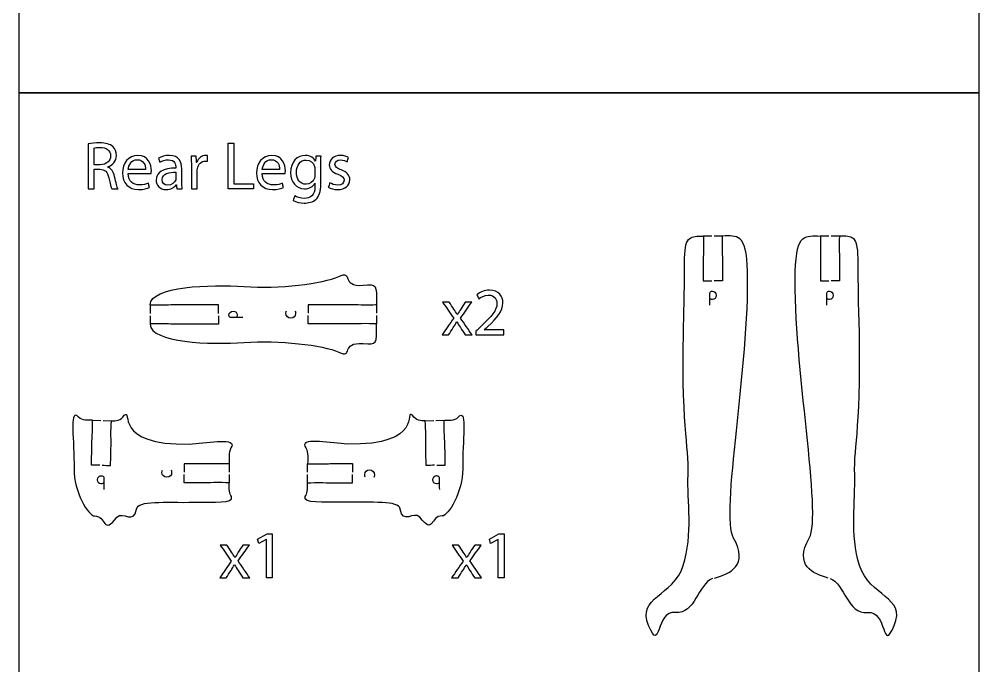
# Model space of a CAD drawing. Extents: x 0 to 710, y 0 to 350.
# Drawn here: x 440 to 590, y 70.8 to 171.9 of the extents above; entities that cross this region are included whole.
import ezdxf

# ---------------------------------------------------------------- set-up
doc = ezdxf.new("R2010")
doc.units = 0
doc.header["$MEASUREMENT"] = 0
doc.layers.add('DEFAULT', color=18, linetype='CONTINUOUS')

msp = doc.modelspace()

# ---------------------------------------------------------------- linework, layer by layer
at = {"layer": 'DEFAULT', "color": 18}
for points in [[(590, 160.35), (440, 160.35), (440, 350.35), (590, 350.35)], [(590, 0.35), (440, 0.35), (440, 160.35), (590, 160.35)]]:
    msp.add_lwpolyline(points, close=True, dxfattribs=at)
at = {"layer": 'DEFAULT', "color": 5}
for points in [[(472.65, 152.49), (473.57, 152.49), (473.57, 146.13), (476.62, 146.13), (476.62, 145.35), (472.65, 145.35)], [(478.65, 90.57), (478.63, 90.57), (477.44, 89.93), (477.26, 90.63), (478.76, 91.44), (479.55, 91.44), (479.55, 84.56), (478.65, 84.56)], [(514.89, 90.57), (514.86, 90.57), (513.67, 89.93), (513.49, 90.63), (514.99, 91.44), (515.79, 91.44), (515.79, 84.56), (514.89, 84.56)]]:
    msp.add_lwpolyline(points, close=True, dxfattribs=at)
at = {"layer": 'DEFAULT', "color": 1}
for points in [[(548.26, 137.99), (546.93, 137.99)], [(549.93, 137.99), (548.61, 137.99)], [(566.55, 137.99), (565.22, 137.99)], [(568.23, 137.99), (566.9, 137.99)], [(460.46, 127.22), (460.46, 125.89)], [(495.85, 127.24), (495.85, 125.92)], [(460.46, 125.54), (460.46, 124.22)], [(495.84, 125.57), (495.84, 124.24)], [(451.44, 109.19), (452.76, 109.16)], [(453.11, 109.15), (454.44, 109.12)], [(503.46, 109.12), (504.79, 109.15)], [(505.14, 109.16), (506.46, 109.19)], [(472.81, 102.4), (472.81, 101.07)], [(485.09, 101.08), (485.09, 102.4)], [(472.81, 100.73), (472.81, 99.4)], [(485.09, 99.4), (485.09, 100.73)]]:
    msp.add_lwpolyline(points, dxfattribs=at)
at = {"layer": 'DEFAULT', "color": 5}
for points, knots in [([(450.8, 152.39), (451.27, 152.49), (451.94, 152.54), (452.57, 152.54), (453.56, 152.54), (454.19, 152.36), (454.64, 151.96), (455, 151.64), (455.2, 151.15), (455.2, 150.6), (455.2, 149.66), (454.6, 149.04), (453.85, 148.78), (453.85, 148.77), (453.85, 148.76), (453.85, 148.75), (454.4, 148.56), (454.73, 148.05), (454.9, 147.31), (455.13, 146.32), (455.3, 145.63), (455.45, 145.35), (455.13, 145.35), (454.82, 145.35), (454.5, 145.35), (454.38, 145.55), (454.22, 146.17), (454.02, 147.06), (453.81, 148.04), (453.43, 148.41), (452.59, 148.44), (452.3, 148.44), (452.01, 148.44), (451.73, 148.44), (451.73, 147.41), (451.73, 146.38), (451.73, 145.35), (451.42, 145.35), (451.11, 145.35), (450.8, 145.35), (450.8, 147.7), (450.8, 150.04), (450.8, 152.39)], [19.949, 19.949, 19.949, 19.949, 20.949, 20.949, 20.949, 21.949, 21.949, 21.949, 22.949, 22.949, 22.949, 23.949, 23.949, 23.949, 24.038, 24.038, 24.038, 25.038, 25.038, 25.038, 26.038, 26.038, 26.038, 28.739, 28.739, 28.739, 29.739, 29.739, 29.739, 30.739, 30.739, 30.739, 33.199, 33.199, 33.199, 41.959, 41.959, 41.959, 44.569, 44.569, 44.569, 64.518, 64.518, 64.518, 64.518]), ([(451.73, 149.14), (452.04, 149.14), (452.35, 149.14), (452.67, 149.14), (453.65, 149.14), (454.28, 149.68), (454.28, 150.5), (454.28, 151.42), (453.61, 151.82), (452.64, 151.83), (452.19, 151.83), (451.87, 151.79), (451.73, 151.74), (451.73, 150.88), (451.73, 150.01), (451.73, 149.14)], [7.38, 7.38, 7.38, 7.38, 10.05, 10.05, 10.05, 11.05, 11.05, 11.05, 12.05, 12.05, 12.05, 13.05, 13.05, 13.05, 20.43, 20.43, 20.43, 20.43]), ([(457.03, 147.74), (457.05, 146.49), (457.85, 145.97), (458.78, 145.97), (459.45, 145.97), (459.85, 146.08), (460.2, 146.23), (460.26, 146.01), (460.31, 145.79), (460.36, 145.56), (460.03, 145.42), (459.47, 145.25), (458.66, 145.25), (457.08, 145.25), (456.14, 146.28), (456.14, 147.83), (456.14, 149.37), (457.05, 150.59), (458.54, 150.59), (460.21, 150.59), (460.66, 149.12), (460.66, 148.18), (460.66, 147.99), (460.64, 147.84), (460.63, 147.74), (459.43, 147.74), (458.23, 147.74), (457.03, 147.74)], [10.2, 10.2, 10.2, 10.2, 11.2, 11.2, 11.2, 12.2, 12.2, 12.2, 14.142833, 14.142833, 14.142833, 15.142833, 15.142833, 15.142833, 16.142833, 16.142833, 16.142833, 17.142833, 17.142833, 17.142833, 18.142833, 18.142833, 18.142833, 19.142833, 19.142833, 19.142833, 29.342833, 29.342833, 29.342833, 29.342833]), ([(464.65, 145.35), (464.62, 145.57), (464.6, 145.78), (464.57, 146), (464.56, 146), (464.55, 146), (464.54, 146), (464.26, 145.6), (463.71, 145.24), (462.97, 145.24), (461.94, 145.24), (461.41, 145.97), (461.41, 146.71), (461.41, 147.95), (462.51, 148.62), (464.49, 148.61), (464.49, 148.65), (464.49, 148.68), (464.49, 148.72), (464.49, 149.14), (464.37, 149.9), (463.32, 149.9), (462.85, 149.9), (462.35, 149.76), (461.99, 149.52), (461.92, 149.73), (461.85, 149.93), (461.78, 150.14), (462.2, 150.41), (462.82, 150.59), (463.46, 150.59), (465.03, 150.59), (465.41, 149.52), (465.41, 148.5), (465.41, 147.86), (465.41, 147.22), (465.41, 146.58), (465.41, 146.14), (465.43, 145.7), (465.49, 145.35), (465.21, 145.35), (464.93, 145.35), (464.65, 145.35)], [0, 0, 0, 0, 1.84201, 1.84201, 1.84201, 1.93201, 1.93201, 1.93201, 2.93201, 2.93201, 2.93201, 3.93201, 3.93201, 3.93201, 4.93201, 4.93201, 4.93201, 5.23301, 5.23301, 5.23301, 6.23301, 6.23301, 6.23301, 7.23301, 7.23301, 7.23301, 9.073227, 9.073227, 9.073227, 10.073227, 10.073227, 10.073227, 11.073227, 11.073227, 11.073227, 16.503227, 16.503227, 16.503227, 17.503227, 17.503227, 17.503227, 19.903227, 19.903227, 19.903227, 19.903227]), ([(466.91, 148.88), (466.91, 149.48), (466.9, 150), (466.87, 150.47), (467.14, 150.47), (467.41, 150.47), (467.68, 150.47), (467.69, 150.14), (467.71, 149.8), (467.72, 149.47), (467.73, 149.47), (467.74, 149.47), (467.76, 149.47), (467.99, 150.16), (468.55, 150.59), (469.18, 150.59), (469.28, 150.59), (469.36, 150.58), (469.44, 150.56), (469.44, 150.27), (469.44, 149.97), (469.44, 149.68), (469.35, 149.7), (469.25, 149.71), (469.12, 149.71), (468.47, 149.71), (468, 149.22), (467.87, 148.52), (467.85, 148.39), (467.83, 148.24), (467.83, 148.08), (467.83, 147.17), (467.83, 146.26), (467.83, 145.35), (467.53, 145.35), (467.22, 145.35), (466.91, 145.35), (466.91, 146.53), (466.91, 147.7), (466.91, 148.88)], [9.989, 9.989, 9.989, 9.989, 10.989, 10.989, 10.989, 13.298, 13.298, 13.298, 16.148421, 16.148421, 16.148421, 16.268421, 16.268421, 16.268421, 17.268421, 17.268421, 17.268421, 18.268421, 18.268421, 18.268421, 20.759421, 20.759421, 20.759421, 21.759421, 21.759421, 21.759421, 22.759421, 22.759421, 22.759421, 23.759421, 23.759421, 23.759421, 31.498421, 31.498421, 31.498421, 34.107421, 34.107421, 34.107421, 44.096421, 44.096421, 44.096421, 44.096421]), ([(477.98, 147.74), (478, 146.49), (478.81, 145.97), (479.74, 145.97), (480.41, 145.97), (480.81, 146.08), (481.16, 146.23), (481.21, 146.01), (481.26, 145.79), (481.32, 145.56), (480.99, 145.42), (480.43, 145.25), (479.61, 145.25), (478.03, 145.25), (477.09, 146.28), (477.09, 147.83), (477.09, 149.37), (478, 150.59), (479.5, 150.59), (481.17, 150.59), (481.61, 149.12), (481.61, 148.18), (481.61, 147.99), (481.59, 147.84), (481.58, 147.74), (480.38, 147.74), (479.18, 147.74), (477.98, 147.74)], [10.199, 10.199, 10.199, 10.199, 11.199, 11.199, 11.199, 12.199, 12.199, 12.199, 14.141602, 14.141602, 14.141602, 15.141602, 15.141602, 15.141602, 16.141602, 16.141602, 16.141602, 17.141602, 17.141602, 17.141602, 18.141602, 18.141602, 18.141602, 19.141602, 19.141602, 19.141602, 29.340602, 29.340602, 29.340602, 29.340602]), ([(487.18, 150.48), (487.16, 150.1), (487.14, 149.69), (487.14, 149.07), (487.14, 148.08), (487.14, 147.08), (487.14, 146.09), (487.14, 144.92), (486.9, 144.2), (486.41, 143.75), (485.91, 143.29), (485.19, 143.14), (484.54, 143.14), (483.93, 143.14), (483.25, 143.29), (482.84, 143.56), (482.92, 143.8), (482.99, 144.04), (483.07, 144.27), (483.41, 144.06), (483.94, 143.87), (484.58, 143.87), (485.53, 143.87), (486.23, 144.37), (486.23, 145.66), (486.23, 145.85), (486.23, 146.04), (486.23, 146.23), (486.22, 146.23), (486.21, 146.23), (486.21, 146.23), (485.92, 145.75), (485.37, 145.37), (484.58, 145.37), (483.31, 145.37), (482.4, 146.45), (482.4, 147.87), (482.4, 149.61), (483.53, 150.59), (484.7, 150.59), (485.59, 150.59), (486.08, 150.13), (486.3, 149.7), (486.31, 149.7), (486.31, 149.7), (486.32, 149.7), (486.34, 149.96), (486.35, 150.22), (486.36, 150.48), (486.64, 150.48), (486.91, 150.48), (487.18, 150.48)], [2.309, 2.309, 2.309, 2.309, 3.309, 3.309, 3.309, 11.738, 11.738, 11.738, 12.738, 12.738, 12.738, 13.738, 13.738, 13.738, 14.738, 14.738, 14.738, 16.852635, 16.852635, 16.852635, 17.852635, 17.852635, 17.852635, 18.852635, 18.852635, 18.852635, 20.472635, 20.472635, 20.472635, 20.531635, 20.531635, 20.531635, 21.531635, 21.531635, 21.531635, 22.531635, 22.531635, 22.531635, 23.531635, 23.531635, 23.531635, 24.531635, 24.531635, 24.531635, 24.592635, 24.592635, 24.592635, 26.786919, 26.786919, 26.786919, 29.095919, 29.095919, 29.095919, 29.095919]), ([(488.55, 146.31), (488.83, 146.13), (489.32, 145.93), (489.78, 145.93), (490.46, 145.93), (490.78, 146.27), (490.78, 146.7), (490.78, 147.14), (490.51, 147.38), (489.82, 147.64), (488.9, 147.97), (488.47, 148.47), (488.47, 149.09), (488.47, 149.91), (489.14, 150.59), (490.24, 150.59), (490.76, 150.59), (491.21, 150.44), (491.5, 150.27), (491.42, 150.05), (491.34, 149.82), (491.26, 149.6), (491.06, 149.72), (490.69, 149.89), (490.22, 149.89), (489.67, 149.89), (489.36, 149.58), (489.36, 149.19), (489.36, 148.77), (489.67, 148.58), (490.33, 148.33), (491.22, 147.99), (491.68, 147.54), (491.68, 146.78), (491.68, 145.88), (490.98, 145.25), (489.76, 145.25), (489.2, 145.25), (488.68, 145.38), (488.32, 145.6), (488.4, 145.83), (488.48, 146.07), (488.55, 146.31)], [2.115585, 2.115585, 2.115585, 2.115585, 3.115585, 3.115585, 3.115585, 4.115585, 4.115585, 4.115585, 5.115585, 5.115585, 5.115585, 6.115585, 6.115585, 6.115585, 7.115585, 7.115585, 7.115585, 8.115585, 8.115585, 8.115585, 10.145531, 10.145531, 10.145531, 11.145531, 11.145531, 11.145531, 12.145531, 12.145531, 12.145531, 13.145531, 13.145531, 13.145531, 14.145531, 14.145531, 14.145531, 15.145531, 15.145531, 15.145531, 16.145531, 16.145531, 16.145531, 18.261116, 18.261116, 18.261116, 18.261116]), ([(459.76, 148.41), (459.77, 149), (459.51, 149.92), (458.47, 149.92), (457.52, 149.92), (457.11, 149.06), (457.04, 148.41), (457.94, 148.41), (458.85, 148.41), (459.76, 148.41)], [7.71, 7.71, 7.71, 7.71, 8.71, 8.71, 8.71, 9.71, 9.71, 9.71, 17.42, 17.42, 17.42, 17.42]), ([(480.71, 148.41), (480.72, 149), (480.47, 149.92), (479.42, 149.92), (478.48, 149.92), (478.07, 149.06), (477.99, 148.41), (478.9, 148.41), (479.81, 148.41), (480.71, 148.41)], [7.709, 7.709, 7.709, 7.709, 8.709, 8.709, 8.709, 9.709, 9.709, 9.709, 17.418, 17.418, 17.418, 17.418]), ([(486.22, 148.45), (486.22, 148.61), (486.21, 148.75), (486.16, 148.88), (485.99, 149.42), (485.54, 149.86), (484.86, 149.86), (483.97, 149.86), (483.34, 149.11), (483.34, 147.92), (483.34, 146.92), (483.84, 146.08), (484.85, 146.08), (485.42, 146.08), (485.94, 146.44), (486.14, 147.04), (486.19, 147.19), (486.22, 147.37), (486.22, 147.53), (486.22, 147.84), (486.22, 148.15), (486.22, 148.45)], [2.61, 2.61, 2.61, 2.61, 3.61, 3.61, 3.61, 4.61, 4.61, 4.61, 5.61, 5.61, 5.61, 6.61, 6.61, 6.61, 7.61, 7.61, 7.61, 8.61, 8.61, 8.61, 11.22, 11.22, 11.22, 11.22]), ([(464.51, 147.97), (463.49, 147.99), (462.34, 147.81), (462.34, 146.81), (462.34, 146.21), (462.74, 145.92), (463.22, 145.92), (463.89, 145.92), (464.31, 146.35), (464.46, 146.78), (464.49, 146.88), (464.51, 146.98), (464.51, 147.08), (464.51, 147.37), (464.51, 147.67), (464.51, 147.97)], [2.521, 2.521, 2.521, 2.521, 3.521, 3.521, 3.521, 4.521, 4.521, 4.521, 5.521, 5.521, 5.521, 6.521, 6.521, 6.521, 9.042, 9.042, 9.042, 9.042]), ([(511.39, 122.53), (511.39, 122.72), (511.39, 122.91), (511.39, 123.1), (511.63, 123.33), (511.87, 123.57), (512.12, 123.81), (513.88, 125.48), (514.67, 126.37), (514.68, 127.4), (514.68, 128.1), (514.34, 128.75), (513.31, 128.75), (512.69, 128.75), (512.17, 128.43), (511.85, 128.17), (511.75, 128.39), (511.66, 128.6), (511.56, 128.82), (512.03, 129.22), (512.71, 129.52), (513.5, 129.52), (514.99, 129.52), (515.61, 128.51), (515.61, 127.52), (515.61, 126.25), (514.69, 125.22), (513.24, 123.83), (513.06, 123.66), (512.87, 123.49), (512.69, 123.32), (512.69, 123.31), (512.69, 123.31), (512.69, 123.3), (513.72, 123.3), (514.75, 123.3), (515.78, 123.3), (515.78, 123.04), (515.78, 122.78), (515.78, 122.53), (514.32, 122.53), (512.85, 122.53), (511.39, 122.53)], [12.449, 12.449, 12.449, 12.449, 14.069, 14.069, 14.069, 16.954308, 16.954308, 16.954308, 17.954308, 17.954308, 17.954308, 18.954308, 18.954308, 18.954308, 19.954308, 19.954308, 19.954308, 21.996101, 21.996101, 21.996101, 22.996101, 22.996101, 22.996101, 23.996101, 23.996101, 23.996101, 24.996101, 24.996101, 24.996101, 27.119853, 27.119853, 27.119853, 27.179853, 27.179853, 27.179853, 35.939853, 35.939853, 35.939853, 38.129853, 38.129853, 38.129853, 50.578853, 50.578853, 50.578853, 50.578853]), ([(507.22, 127.65), (507.46, 127.28), (507.7, 126.91), (507.95, 126.55), (508.14, 126.26), (508.3, 126), (508.47, 125.71), (508.48, 125.71), (508.49, 125.71), (508.5, 125.71), (508.67, 126.02), (508.84, 126.28), (509.01, 126.56), (509.25, 126.92), (509.49, 127.28), (509.73, 127.65), (510.06, 127.65), (510.4, 127.65), (510.73, 127.65), (510.15, 126.82), (509.57, 126), (508.99, 125.17), (509.58, 124.29), (510.18, 123.41), (510.78, 122.53), (510.43, 122.53), (510.08, 122.53), (509.73, 122.53), (509.48, 122.91), (509.23, 123.29), (508.97, 123.68), (508.77, 123.98), (508.6, 124.26), (508.42, 124.57), (508.42, 124.57), (508.41, 124.57), (508.4, 124.57), (508.23, 124.26), (508.05, 123.99), (507.86, 123.68), (507.62, 123.29), (507.37, 122.91), (507.12, 122.53), (506.78, 122.53), (506.44, 122.53), (506.1, 122.53), (506.7, 123.4), (507.31, 124.27), (507.92, 125.14), (507.34, 125.98), (506.76, 126.81), (506.18, 127.65), (506.53, 127.65), (506.87, 127.65), (507.22, 127.65)], [0, 0, 0, 0, 3.744236, 3.744236, 3.744236, 4.744236, 4.744236, 4.744236, 4.834236, 4.834236, 4.834236, 5.834236, 5.834236, 5.834236, 9.536897, 9.536897, 9.536897, 12.386897, 12.386897, 12.386897, 20.976594, 20.976594, 20.976594, 30.045762, 30.045762, 30.045762, 33.044762, 33.044762, 33.044762, 36.947299, 36.947299, 36.947299, 37.947299, 37.947299, 37.947299, 38.007299, 38.007299, 38.007299, 39.007299, 39.007299, 39.007299, 42.893544, 42.893544, 42.893544, 45.803544, 45.803544, 45.803544, 54.833966, 54.833966, 54.833966, 63.478875, 63.478875, 63.478875, 66.417875, 66.417875, 66.417875, 66.417875]), ([(472.46, 89.68), (472.71, 89.32), (472.95, 88.95), (473.19, 88.58), (473.38, 88.3), (473.54, 88.03), (473.71, 87.75), (473.72, 87.75), (473.73, 87.75), (473.74, 87.75), (473.91, 88.05), (474.08, 88.32), (474.25, 88.59), (474.49, 88.96), (474.73, 89.32), (474.97, 89.68), (475.31, 89.68), (475.64, 89.68), (475.98, 89.68), (475.39, 88.86), (474.81, 88.03), (474.23, 87.21), (474.83, 86.32), (475.43, 85.44), (476.03, 84.56), (475.68, 84.56), (475.32, 84.56), (474.97, 84.56), (474.72, 84.94), (474.47, 85.33), (474.22, 85.71), (474.02, 86.01), (473.85, 86.3), (473.67, 86.6), (473.66, 86.6), (473.66, 86.6), (473.65, 86.6), (473.48, 86.3), (473.3, 86.02), (473.11, 85.71), (472.86, 85.33), (472.61, 84.94), (472.37, 84.56), (472.03, 84.56), (471.68, 84.56), (471.34, 84.56), (471.95, 85.43), (472.55, 86.3), (473.16, 87.17), (472.58, 88.01), (472, 88.85), (471.43, 89.68), (471.77, 89.68), (472.12, 89.68), (472.46, 89.68)], [0, 0, 0, 0, 3.745069, 3.745069, 3.745069, 4.745069, 4.745069, 4.745069, 4.835069, 4.835069, 4.835069, 5.835069, 5.835069, 5.835069, 9.53773, 9.53773, 9.53773, 12.38773, 12.38773, 12.38773, 20.977427, 20.977427, 20.977427, 30.046595, 30.046595, 30.046595, 33.045595, 33.045595, 33.045595, 36.948133, 36.948133, 36.948133, 37.948133, 37.948133, 37.948133, 38.008133, 38.008133, 38.008133, 39.008133, 39.008133, 39.008133, 42.894378, 42.894378, 42.894378, 45.804378, 45.804378, 45.804378, 54.8348, 54.8348, 54.8348, 63.479708, 63.479708, 63.479708, 66.418708, 66.418708, 66.418708, 66.418708]), ([(508.69, 89.68), (508.94, 89.32), (509.18, 88.95), (509.42, 88.58), (509.61, 88.3), (509.77, 88.03), (509.94, 87.75), (509.95, 87.75), (509.96, 87.75), (509.97, 87.75), (510.14, 88.05), (510.31, 88.32), (510.48, 88.59), (510.72, 88.96), (510.96, 89.32), (511.2, 89.68), (511.54, 89.68), (511.87, 89.68), (512.21, 89.68), (511.63, 88.86), (511.04, 88.03), (510.46, 87.21), (511.06, 86.32), (511.66, 85.44), (512.26, 84.56), (511.91, 84.56), (511.56, 84.56), (511.2, 84.56), (510.95, 84.94), (510.7, 85.33), (510.45, 85.71), (510.25, 86.01), (510.08, 86.3), (509.9, 86.6), (509.89, 86.6), (509.89, 86.6), (509.88, 86.6), (509.71, 86.3), (509.53, 86.02), (509.34, 85.71), (509.09, 85.33), (508.85, 84.94), (508.6, 84.56), (508.26, 84.56), (507.91, 84.56), (507.57, 84.56), (508.18, 85.43), (508.79, 86.3), (509.39, 87.17), (508.81, 88.01), (508.24, 88.85), (507.66, 89.68), (508, 89.68), (508.35, 89.68), (508.69, 89.68)], [0, 0, 0, 0, 3.744516, 3.744516, 3.744516, 4.744516, 4.744516, 4.744516, 4.834516, 4.834516, 4.834516, 5.834516, 5.834516, 5.834516, 9.537177, 9.537177, 9.537177, 12.387177, 12.387177, 12.387177, 20.976299, 20.976299, 20.976299, 30.045466, 30.045466, 30.045466, 33.045466, 33.045466, 33.045466, 36.948004, 36.948004, 36.948004, 37.948004, 37.948004, 37.948004, 38.009004, 38.009004, 38.009004, 39.009004, 39.009004, 39.009004, 42.895789, 42.895789, 42.895789, 45.804789, 45.804789, 45.804789, 54.83464, 54.83464, 54.83464, 63.479548, 63.479548, 63.479548, 66.419548, 66.419548, 66.419548, 66.419548])]:
    msp.add_open_spline(points, degree=3, knots=knots, dxfattribs=at)
at = {"layer": 'DEFAULT', "color": 1}
for points, knots in [([(548.7, 84.53), (551.06, 85.16), (554.11, 86.51), (551.65, 90.78), (549.59, 94.37), (554.18, 118.01), (553.85, 132.39), (553.78, 135.55), (553.36, 136.93), (552.66, 137.54), (551.99, 138.11), (551.07, 137.99), (549.93, 137.99), (549.9, 137.97), (549.88, 137.2), (549.88, 136.24), (549.88, 135.27), (549.93, 134.76), (549.93, 134.49), (549.93, 133.32), (549.93, 132.16), (549.93, 130.99), (549.49, 130.99), (549.05, 130.99), (548.61, 130.99)], [0, 0, 0, 0, 1, 1, 1, 2, 2, 2, 3, 3, 3, 4, 4, 4, 5, 5, 5, 6, 6, 6, 15.92, 15.92, 15.92, 19.65, 19.65, 19.65, 19.65]), ([(566.46, 84.53), (564.1, 85.16), (561.05, 86.51), (563.5, 90.78), (565.57, 94.37), (560.97, 118.01), (561.31, 132.39), (561.38, 135.55), (561.79, 136.93), (562.5, 137.54), (563.16, 138.11), (564.08, 137.99), (565.22, 137.99), (565.25, 137.97), (565.27, 137.2), (565.27, 136.24), (565.28, 135.27), (565.22, 134.76), (565.23, 134.49), (565.23, 133.32), (565.23, 132.16), (565.23, 130.99), (565.67, 130.99), (566.11, 130.99), (566.54, 130.99)], [0, 0, 0, 0, 1, 1, 1, 2, 2, 2, 3, 3, 3, 4, 4, 4, 5, 5, 5, 6, 6, 6, 15.92, 15.92, 15.92, 19.65, 19.65, 19.65, 19.65]), ([(548.36, 84.44), (546.13, 83.65), (545.65, 78.8), (542.58, 79.17), (539.43, 79.54), (540.32, 72.53), (538.39, 77.1), (536.44, 81.65), (542.25, 81.6), (543.8, 86.47), (545.35, 91.34), (544.4, 96.64), (544.55, 100.65), (544.73, 105.56), (543.37, 107.82), (543.91, 126.15), (544.14, 134.13), (543.67, 136.76), (544.81, 137.61), (545.24, 137.93), (545.91, 137.99), (546.93, 137.99), (546.96, 137.99), (546.98, 137.21), (546.98, 136.24), (546.98, 135.27), (546.93, 134.76), (546.93, 134.49), (546.93, 133.32), (546.93, 132.16), (546.93, 130.99), (547.37, 130.99), (547.82, 130.99), (548.26, 130.99)], [0, 0, 0, 0, 1, 1, 1, 2, 2, 2, 3, 3, 3, 4, 4, 4, 5, 5, 5, 6, 6, 6, 7, 7, 7, 8, 8, 8, 9, 9, 9, 18.920005, 18.920005, 18.920005, 22.700005, 22.700005, 22.700005, 22.700005]), ([(566.79, 84.44), (569.03, 83.65), (569.51, 78.8), (572.58, 79.17), (575.73, 79.54), (574.83, 72.53), (576.77, 77.1), (578.72, 81.65), (572.91, 81.6), (571.36, 86.47), (569.81, 91.34), (570.75, 96.64), (570.6, 100.65), (570.42, 105.56), (571.79, 107.82), (571.25, 126.15), (571.01, 134.13), (571.48, 136.76), (570.35, 137.61), (569.91, 137.93), (569.25, 137.99), (568.23, 137.99), (568.2, 137.99), (568.17, 137.21), (568.17, 136.24), (568.17, 135.27), (568.23, 134.76), (568.22, 134.49), (568.22, 133.32), (568.23, 132.16), (568.23, 130.99), (567.78, 130.99), (567.34, 130.99), (566.9, 130.99)], [0, 0, 0, 0, 1, 1, 1, 2, 2, 2, 3, 3, 3, 4, 4, 4, 5, 5, 5, 6, 6, 6, 7, 7, 7, 8, 8, 8, 9, 9, 9, 18.920005, 18.920005, 18.920005, 22.690005, 22.690005, 22.690005, 22.690005]), ([(471.16, 125.89), (471.16, 126.33), (471.16, 126.78), (471.16, 127.22), (468.76, 127.22), (466.36, 127.22), (463.96, 127.22), (463.69, 127.22), (463.18, 127.17), (462.21, 127.17), (461.25, 127.17), (460.46, 127.19), (460.46, 127.22), (460.57, 130.17), (469.88, 130.45), (475.18, 130.08), (480.5, 129.71), (487.57, 130.54), (489.94, 131.66), (492.3, 132.78), (490.16, 130.01), (493.75, 130.3), (495.94, 130.48), (495.87, 130.44), (495.85, 127.24), (495.85, 127.21), (495.06, 127.19), (494.1, 127.19), (493.13, 127.19), (492.62, 127.24), (492.35, 127.24), (489.95, 127.24), (487.55, 127.24), (485.16, 127.24), (485.16, 126.8), (485.16, 126.36), (485.16, 125.92)], [0, 0, 0, 0, 3.79, 3.79, 3.79, 24.190002, 24.190002, 24.190002, 25.190002, 25.190002, 25.190002, 26.190002, 26.190002, 26.190002, 27.190002, 27.190002, 27.190002, 28.190002, 28.190002, 28.190002, 29.190002, 29.190002, 29.190002, 30.190002, 30.190002, 30.190002, 31.190002, 31.190002, 31.190002, 32.190002, 32.190002, 32.190002, 52.570005, 52.570005, 52.570005, 56.290005, 56.290005, 56.290005, 56.290005]), ([(471.16, 125.54), (471.16, 125.1), (471.16, 124.66), (471.16, 124.23), (468.76, 124.22), (466.36, 124.22), (463.97, 124.22), (463.69, 124.22), (463.18, 124.27), (462.22, 124.27), (461.25, 124.27), (460.47, 124.25), (460.47, 124.22), (460.57, 121.27), (469.89, 120.98), (475.18, 121.35), (480.51, 121.73), (487.57, 120.95), (489.94, 119.83), (492.31, 118.71), (490.16, 121.47), (493.75, 121.18), (495.95, 121.01), (495.88, 121.04), (495.85, 124.24), (495.85, 124.27), (495.07, 124.29), (494.1, 124.29), (493.13, 124.29), (492.62, 124.24), (492.35, 124.24), (489.95, 124.24), (487.56, 124.24), (485.16, 124.24), (485.16, 124.68), (485.16, 125.13), (485.16, 125.57)], [0, 0, 0, 0, 3.72, 3.72, 3.72, 24.120002, 24.120002, 24.120002, 25.120002, 25.120002, 25.120002, 26.120002, 26.120002, 26.120002, 27.120002, 27.120002, 27.120002, 28.120002, 28.120002, 28.120002, 29.120002, 29.120002, 29.120002, 30.120002, 30.120002, 30.120002, 31.120002, 31.120002, 31.120002, 32.120002, 32.120002, 32.120002, 52.500005, 52.500005, 52.500005, 56.290005, 56.290005, 56.290005, 56.290005]), ([(452.97, 102.15), (453.41, 102.15), (453.85, 102.14), (454.29, 102.13), (454.31, 103.3), (454.34, 104.46), (454.36, 105.63), (454.37, 105.9), (454.33, 106.41), (454.35, 107.38), (454.37, 108.32), (454.41, 109.1), (454.44, 109.12), (455.12, 109.11), (455.85, 109.04), (456.43, 109.99), (457.83, 111.06), (454.44, 105.19), (466.63, 105.48), (468.93, 105.53), (473.67, 106.58), (473.26, 105.12), (472.7, 104.46), (472.81, 103.54), (472.81, 102.4), (472.81, 102.37), (472.03, 102.35), (471.06, 102.36), (470.09, 102.36), (469.58, 102.4), (469.31, 102.4), (468.14, 102.4), (466.98, 102.4), (465.81, 102.4), (465.81, 101.96), (465.81, 101.52), (465.81, 101.07)], [0, 0, 0, 0, 3.750653, 3.750653, 3.750653, 13.672669, 13.672669, 13.672669, 14.672669, 14.672669, 14.672669, 15.672669, 15.672669, 15.672669, 16.672669, 16.672669, 16.672669, 17.672669, 17.672669, 17.672669, 18.672669, 18.672669, 18.672669, 19.672669, 19.672669, 19.672669, 20.672669, 20.672669, 20.672669, 21.672669, 21.672669, 21.672669, 31.592669, 31.592669, 31.592669, 35.372669, 35.372669, 35.372669, 35.372669]), ([(504.93, 102.16), (504.49, 102.15), (504.05, 102.14), (503.61, 102.13), (503.59, 103.3), (503.56, 104.46), (503.54, 105.63), (503.53, 105.9), (503.57, 106.41), (503.55, 107.38), (503.53, 108.33), (503.49, 109.1), (503.46, 109.12), (502.78, 109.11), (502.05, 109.04), (501.47, 109.99), (500.07, 111.06), (503.45, 105.19), (491.27, 105.48), (488.97, 105.54), (484.22, 106.58), (484.64, 105.13), (485.2, 104.46), (485.09, 103.55), (485.09, 102.4), (485.09, 102.37), (485.87, 102.35), (486.84, 102.36), (487.8, 102.36), (488.32, 102.41), (488.59, 102.41), (489.75, 102.41), (490.92, 102.41), (492.09, 102.41), (492.09, 101.96), (492.09, 101.52), (492.09, 101.07)], [0, 0, 0, 0, 3.750853, 3.750853, 3.750853, 13.672869, 13.672869, 13.672869, 14.672869, 14.672869, 14.672869, 15.672869, 15.672869, 15.672869, 16.672869, 16.672869, 16.672869, 17.672869, 17.672869, 17.672869, 18.672869, 18.672869, 18.672869, 19.672869, 19.672869, 19.672869, 20.672869, 20.672869, 20.672869, 21.672869, 21.672869, 21.672869, 31.592869, 31.592869, 31.592869, 35.372869, 35.372869, 35.372869, 35.372869]), ([(452.62, 102.16), (452.18, 102.17), (451.73, 102.18), (451.29, 102.19), (451.32, 103.35), (451.34, 104.52), (451.37, 105.69), (451.37, 105.96), (451.43, 106.47), (451.45, 107.44), (451.47, 108.38), (451.47, 109.15), (451.44, 109.19), (450.38, 109.21), (449.59, 109.18), (449.08, 109.88), (447.83, 110.69), (448.65, 106.16), (448.57, 101.58), (448.5, 98.09), (450.85, 94.19), (451.78, 94.23), (453.68, 94.3), (453.05, 91.11), (455.27, 94.05), (456.26, 95.05), (457.93, 92.82), (458.33, 95.29), (458.56, 96.72), (462.7, 96.28), (467.36, 96.38), (470.45, 96.45), (473.58, 96.12), (473.19, 97.28), (472.87, 97.71), (472.81, 98.38), (472.81, 99.4), (472.81, 99.43), (472.03, 99.45), (471.06, 99.46), (470.09, 99.46), (469.58, 99.41), (469.31, 99.41), (468.14, 99.41), (466.98, 99.41), (465.81, 99.41), (465.81, 99.85), (465.81, 100.28), (465.81, 100.72)], [0, 0, 0, 0, 3.760851, 3.760851, 3.760851, 13.673076, 13.673076, 13.673076, 14.673076, 14.673076, 14.673076, 15.673076, 15.673076, 15.673076, 16.673076, 16.673076, 16.673076, 17.673076, 17.673076, 17.673076, 18.673076, 18.673076, 18.673076, 19.673076, 19.673076, 19.673076, 20.673076, 20.673076, 20.673076, 21.673076, 21.673076, 21.673076, 22.673076, 22.673076, 22.673076, 23.673076, 23.673076, 23.673076, 24.673076, 24.673076, 24.673076, 25.673076, 25.673076, 25.673076, 35.593081, 35.593081, 35.593081, 39.313081, 39.313081, 39.313081, 39.313081]), ([(505.29, 102.16), (505.73, 102.17), (506.17, 102.18), (506.61, 102.19), (506.58, 103.36), (506.56, 104.52), (506.53, 105.69), (506.53, 105.96), (506.47, 106.47), (506.45, 107.44), (506.43, 108.39), (506.43, 109.15), (506.46, 109.19), (507.51, 109.21), (508.31, 109.18), (508.82, 109.88), (510.07, 110.69), (509.25, 106.16), (509.33, 101.58), (509.39, 98.09), (507.05, 94.19), (506.11, 94.23), (504.22, 94.31), (504.85, 91.11), (502.63, 94.05), (501.64, 95.06), (499.98, 92.82), (499.57, 95.29), (499.34, 96.72), (495.2, 96.29), (490.54, 96.38), (487.45, 96.45), (484.32, 96.12), (484.7, 97.28), (485.03, 97.71), (485.09, 98.38), (485.09, 99.4), (485.09, 99.43), (485.87, 99.45), (486.84, 99.46), (487.8, 99.46), (488.32, 99.41), (488.59, 99.41), (489.75, 99.41), (490.92, 99.41), (492.09, 99.41), (492.09, 99.85), (492.09, 100.29), (492.09, 100.72)], [0, 0, 0, 0, 3.750853, 3.750853, 3.750853, 13.663078, 13.663078, 13.663078, 14.663078, 14.663078, 14.663078, 15.663078, 15.663078, 15.663078, 16.663078, 16.663078, 16.663078, 17.663078, 17.663078, 17.663078, 18.663078, 18.663078, 18.663078, 19.663078, 19.663078, 19.663078, 20.663078, 20.663078, 20.663078, 21.663078, 21.663078, 21.663078, 22.663078, 22.663078, 22.663078, 23.663078, 23.663078, 23.663078, 24.663078, 24.663078, 24.663078, 25.663078, 25.663078, 25.663078, 35.583083, 35.583083, 35.583083, 39.303083, 39.303083, 39.303083, 39.303083])]:
    msp.add_open_spline(points, degree=3, knots=knots, dxfattribs=at)
at = {"layer": 'DEFAULT', "color": 18}
for points, knots in [([(547.94, 127.2), (547.94, 127.2), (547.94, 129.03), (547.94, 129.13), (548.03, 129.29), (548.16, 129.36), (548.35, 129.36), (548.63, 129.36), (548.92, 129.14), (548.92, 128.7), (548.93, 128.33), (548.7, 128.07), (548.38, 128.07), (548.17, 128.07), (548.03, 128.16), (547.94, 128.3)], [0, 0, 0, 0, 1.003, 1.003, 1.003, 2.006, 2.006, 2.006, 3.009, 3.009, 3.009, 4.012, 4.012, 4.012, 5.015, 5.015, 5.015, 5.015]), ([(566.24, 127.2), (566.24, 127.2), (566.24, 129.03), (566.24, 129.13), (566.33, 129.29), (566.46, 129.36), (566.64, 129.36), (566.93, 129.36), (567.22, 129.14), (567.22, 128.7), (567.22, 128.33), (567, 128.07), (566.68, 128.07), (566.47, 128.07), (566.32, 128.16), (566.24, 128.3)], [0, 0, 0, 0, 1.003, 1.003, 1.003, 2.006, 2.006, 2.006, 3.009, 3.009, 3.009, 4.012, 4.012, 4.012, 5.015, 5.015, 5.015, 5.015]), ([(474.95, 125.23), (474.95, 125.23), (473.12, 125.24), (473.02, 125.23), (472.86, 125.33), (472.79, 125.45), (472.79, 125.64), (472.79, 125.93), (473.01, 126.22), (473.45, 126.22), (473.82, 126.22), (474.08, 125.99), (474.08, 125.68), (474.08, 125.47), (473.99, 125.32), (473.85, 125.23)], [0, 0, 0, 0, 1.003, 1.003, 1.003, 2.006, 2.006, 2.006, 3.009, 3.009, 3.009, 4.012, 4.012, 4.012, 5.015, 5.015, 5.015, 5.015]), ([(483.12, 126.3), (483.16, 126.23), (483.21, 126.08), (483.21, 125.88), (483.21, 125.45), (482.91, 125.16), (482.47, 125.16), (482.02, 125.16), (481.7, 125.47), (481.7, 125.94), (481.7, 126.1), (481.73, 126.23), (481.77, 126.31)], [0, 0, 0, 0, 1, 1, 1, 2, 2, 2, 3, 3, 3, 4, 4, 4, 4]), ([(453.23, 99.46), (453.14, 99.33), (452.99, 99.24), (452.78, 99.24), (452.46, 99.25), (452.24, 99.51), (452.25, 99.88), (452.26, 100.32), (452.55, 100.54), (452.84, 100.53), (453.03, 100.53), (453.15, 100.46), (453.24, 100.29), (453.24, 100.19), (453.21, 98.36), (453.21, 98.36)], [0, 0, 0, 0, 1.003, 1.003, 1.003, 2.006, 2.006, 2.006, 3.009, 3.009, 3.009, 4.012, 4.012, 4.012, 5.015, 5.015, 5.015, 5.015]), ([(463.73, 101.44), (463.77, 101.37), (463.82, 101.22), (463.83, 101.02), (463.84, 100.58), (463.54, 100.29), (463.1, 100.28), (462.65, 100.27), (462.32, 100.57), (462.31, 101.05), (462.31, 101.2), (462.35, 101.34), (462.38, 101.41)], [0, 0, 0, 0, 1, 1, 1, 2, 2, 2, 3, 3, 3, 4, 4, 4, 4]), ([(494.08, 100.3), (494.05, 100.37), (494, 100.53), (494.01, 100.72), (494.02, 101.16), (494.32, 101.44), (494.76, 101.43), (495.21, 101.42), (495.53, 101.11), (495.52, 100.63), (495.51, 100.48), (495.47, 100.34), (495.44, 100.27)], [0, 0, 0, 0, 1, 1, 1, 2, 2, 2, 3, 3, 3, 4, 4, 4, 4]), ([(505.65, 99.48), (505.57, 99.34), (505.42, 99.25), (505.22, 99.25), (504.9, 99.24), (504.67, 99.49), (504.66, 99.87), (504.65, 100.31), (504.94, 100.53), (505.22, 100.54), (505.41, 100.54), (505.54, 100.47), (505.64, 100.31), (505.63, 100.21), (505.68, 98.38), (505.68, 98.38)], [0, 0, 0, 0, 1.003, 1.003, 1.003, 2.006, 2.006, 2.006, 3.009, 3.009, 3.009, 4.012, 4.012, 4.012, 5.015, 5.015, 5.015, 5.015])]:
    msp.add_open_spline(points, degree=3, knots=knots, dxfattribs=at)

doc.saveas('drawing.dxf')
